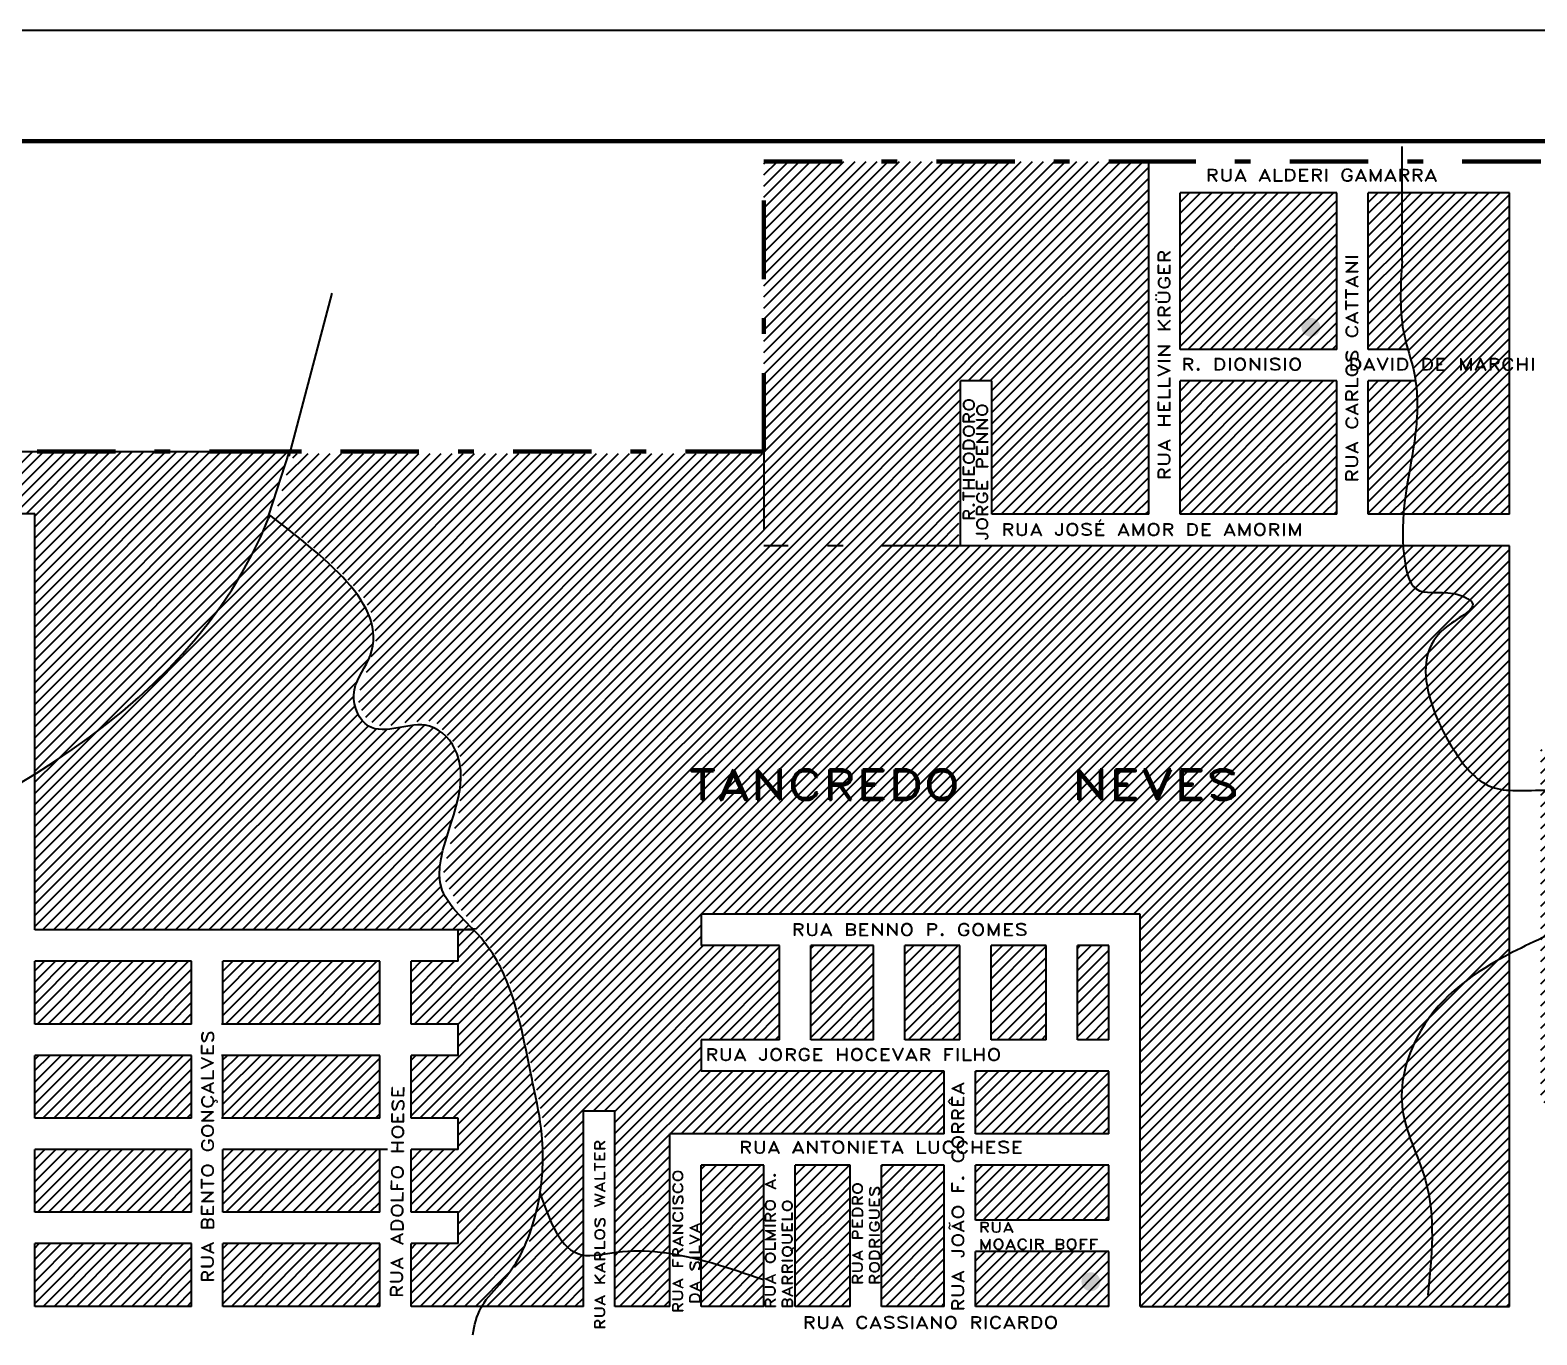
# Model space of a CAD drawing. Extents: x 15348.6 to 15438.1, y 2292.7 to 2368.6.
# Drawn here: x 15385.72 to 15395.33, y 2360.29 to 2368.6 of the extents above; entities that cross this region are included whole.
import ezdxf

# ---------------------------------------------------------------- set-up
doc = ezdxf.new("R2010")
doc.units = 0
doc.header["$LTSCALE"] = 2
doc.header["$MEASUREMENT"] = 0
doc.linetypes.add('DASHDOT2', pattern=[0.5, 0.25, -0.125, 0, -0.125])
doc.layers.get('0').update_dxf_attribs({"linetype": 'CONTINUOUS', "lineweight": 30})
for name, color, linetype, lineweight in [('02', 1, 'CONTINUOUS', 30), ('06', 7, 'CONTINUOUS', 30), ('12', 35, 'CONTINUOUS', 140), ('15NOVEMBRO', 2, 'CONTINUOUS', 30), ('BOAVISTA', 140, 'CONTINUOUS', 30), ('COLONIAL', 10, 'CONTINUOUS', 30), ('Hidro', 5, 'CONTINUOUS', 30), ('IMÓVEIS', 7, 'CONTINUOUS', 30), ('INDEPENDENCIA', 77, 'CONTINUOUS', 30), ('MUNDSTOCK', 3, 'CONTINUOUS', 30), ('NOVOLESTE', 100, 'CONTINUOUS', 30), ('SAOGERALDO', 1, 'CONTINUOUS', 30), ('TANCREDONEVES', 254, 'CONTINUOUS', 30)]:
    doc.layers.add(name, color=color, linetype=linetype, lineweight=lineweight)
doc.styles.get("Standard").update_dxf_attribs({"font": 'romand.shx'})

msp = doc.modelspace()

# ---------------------------------------------------------------- hatches: boundary and pattern name
at = {"layer": '15NOVEMBRO'}
h = msp.add_hatch(dxfattribs=at)
h.set_pattern_fill('ANSI31', color=256, scale=0.4, style=0)
h.paths.add_polyline_path([(15399.3653, 2363.4169), (15398.9453, 2363.4169), (15398.9453, 2361.7669), (15399.3653, 2361.7669)])
h.paths.add_polyline_path([(15399.5153, 2363.4169), (15399.5153, 2361.7669), (15403.8673, 2361.7669), (15403.8673, 2362.8669), (15404.7453, 2362.8669), (15404.7453, 2364.0169), (15402.5453, 2364.0169), (15402.5453, 2363.4169)])
h.paths.add_polyline_path([(15404.7453, 2362.6669), (15404.0673, 2362.6669), (15404.0673, 2361.7669), (15404.7453, 2361.7669)])
h.paths.add_polyline_path([(15404.7453, 2361.1169), (15404.7453, 2361.5669), (15404.0453, 2361.5669), (15404.0453, 2361.1169)])
h.paths.add_polyline_path([(15396.978, 2363.0051), (15394.8328, 2363.0051), (15394.8328, 2363.1551), (15396.978, 2363.1551)], flags=9)
h.paths.add_polyline_path([(15398.8805, 2362.4571), (15395.3983, 2362.4571), (15395.3983, 2362.8321), (15398.8805, 2362.8321)], flags=9)
h.paths.add_polyline_path([(15403.4424, 2362.8219), (15404.94, 2362.8219), (15404.94, 2362.707), (15403.4424, 2362.707)], flags=9)
at = {"layer": 'BOAVISTA'}
h = msp.add_hatch(dxfattribs=at)
h.set_pattern_fill('ANSI31', color=256, scale=0.4, style=0)
edge = h.paths.add_edge_path()
edge.add_spline(control_points=[(15384.2799, 2363.1578), (15383.9973, 2363.2032), (15383.7148, 2363.2487), (15383.4402, 2363.2251)], knot_values=[0, 0, 0, 0, 0.826603, 0.826603, 0.826603, 0.826603], degree=3, periodic=0)
edge.add_line((15383.4402, 2363.2251), (15383.4402, 2363.0169))
edge.add_line((15383.4402, 2363.0169), (15383.8782, 2363.0169))
edge.add_spline(control_points=[(15383.8782, 2363.0169), (15384.011, 2363.0609), (15384.1453, 2363.1078), (15384.2799, 2363.1578)], knot_values=[465.715362, 465.715362, 465.715362, 465.715362, 506.444212, 506.444212, 506.444212, 506.444212], degree=3, periodic=0)
edge = h.paths.add_edge_path()
edge.add_line((15385.5453, 2365.5223), (15385.7453, 2365.5223))
edge.add_line((15385.7453, 2365.5223), (15385.7453, 2363.8593))
edge.add_spline(control_points=[(15385.7453, 2363.8593), (15386.4111, 2364.2754), (15386.9666, 2364.8079), (15387.2361, 2365.4914)], knot_values=[658.548661, 658.548661, 658.548661, 658.548661, 880.845626, 880.845626, 880.845626, 880.845626], degree=3, periodic=0)
edge.add_line((15387.2361, 2365.4914), (15387.2443, 2365.5123))
edge.add_line((15387.2443, 2365.5123), (15387.2352, 2365.5121))
edge.add_line((15387.2352, 2365.5121), (15387.3668, 2365.9169))
edge.add_line((15387.3668, 2365.9169), (15383.4841, 2365.9169))
edge.add_line((15383.4841, 2365.9169), (15383.4402, 2365.9169))
edge.add_line((15383.4402, 2365.9169), (15383.4402, 2364.5784))
edge.add_line((15383.4402, 2364.5784), (15383.7105, 2364.4223))
edge.add_line((15383.7105, 2364.4223), (15383.4402, 2363.954))
edge.add_line((15383.4402, 2363.954), (15383.4402, 2363.8757))
edge.add_line((15383.4402, 2363.8757), (15383.7456, 2364.4047))
edge.add_line((15383.7456, 2364.4047), (15384.092, 2364.2047))
edge.add_line((15384.092, 2364.2047), (15383.592, 2363.3387))
edge.add_line((15383.592, 2363.3387), (15383.4402, 2363.4264))
edge.add_line((15383.4402, 2363.4264), (15383.4402, 2363.2251))
edge.add_spline(control_points=[(15383.4402, 2363.2251), (15383.7148, 2363.2487), (15383.9973, 2363.2032), (15384.2799, 2363.1578)], knot_values=[0, 0, 0, 0, 0.826603, 0.826603, 0.826603, 0.826603], degree=3, periodic=0)
edge.add_spline(control_points=[(15384.2799, 2363.1578), (15384.7101, 2363.3176), (15385.1436, 2363.5092), (15385.5453, 2363.7396)], knot_values=[506.444212, 506.444212, 506.444212, 506.444212, 636.629914, 636.629914, 636.629914, 636.629914], degree=3, periodic=0)
edge.add_line((15385.5453, 2363.7396), (15385.5453, 2365.5223))
h.paths.add_polyline_path([(15384.9053, 2363.9268), (15384.5589, 2364.1268), (15385.0589, 2364.9928), (15385.4053, 2364.7928)], flags=16)
h.paths.add_polyline_path([(15384.5243, 2364.1465), (15384.1818, 2364.3443), (15384.6818, 2365.2103), (15385.0243, 2365.0126)], flags=16)
h.paths.add_polyline_path([(15384.4266, 2363.9931), (15384.3499, 2363.8603), (15384.2769, 2363.9025), (15384.2277, 2363.8172), (15384.3007, 2363.7751), (15384.224, 2363.6423), (15383.9784, 2363.7841), (15384.0551, 2363.9169), (15384.1252, 2363.8764), (15384.1744, 2363.9616), (15384.1043, 2364.0021), (15384.1809, 2364.1349)], flags=16)
h = msp.add_hatch(dxfattribs=at)
h.set_pattern_fill('ANSI31', color=256, scale=0.4, style=0)
edge = h.paths.add_edge_path()
edge.add_spline(control_points=[(15388.5374, 2362.8746), (15388.4599, 2362.9555), (15388.1471, 2363.2427), (15388.6336, 2363.808), (15388.2407, 2364.2621), (15387.8849, 2364.0489), (15387.7317, 2364.3864), (15388.106, 2364.8441), (15387.6329, 2365.2109), (15387.2443, 2365.5123)], knot_values=[1785.934528, 1785.934528, 1785.934528, 1785.934528, 1817.657023, 1905.11337, 1930.05168, 1968.867478, 1990.947706, 2015.17445, 2126.832304, 2126.832304, 2126.832304, 2126.832304], degree=3, periodic=0)
edge.add_line((15387.2443, 2365.5123), (15387.2361, 2365.4914))
edge.add_spline(control_points=[(15387.2361, 2365.4914), (15386.9666, 2364.8079), (15386.4111, 2364.2754), (15385.7453, 2363.8593)], knot_values=[658.548661, 658.548661, 658.548661, 658.548661, 880.845626, 880.845626, 880.845626, 880.845626], degree=3, periodic=0)
edge.add_line((15385.7453, 2363.8593), (15385.7453, 2362.8669))
edge.add_line((15385.7453, 2362.8669), (15388.4453, 2362.8669))
edge.add_line((15388.4453, 2362.8669), (15388.5374, 2362.8746))
h = msp.add_hatch(dxfattribs=at)
h.set_pattern_fill('ANSI31', color=256, scale=0.4, style=0)
edge = h.paths.add_edge_path()
edge.add_line((15385.5453, 2363.0169), (15385.5453, 2363.7396))
edge.add_spline(control_points=[(15385.5453, 2363.7396), (15385.018, 2363.4371), (15384.4356, 2363.2015), (15383.8782, 2363.0169)], knot_values=[465.715362, 465.715362, 465.715362, 465.715362, 636.629914, 636.629914, 636.629914, 636.629914], degree=3, periodic=0)
edge.add_line((15383.8782, 2363.0169), (15385.5453, 2363.0169))
h.paths.add_polyline_path([(15386.7453, 2362.2669), (15386.7453, 2362.6669), (15385.7453, 2362.6669), (15385.7453, 2362.2669)])
h.paths.add_polyline_path([(15387.9453, 2362.2669), (15387.9453, 2362.6669), (15386.9453, 2362.6669), (15386.9453, 2362.2669)])
h.paths.add_polyline_path([(15387.9453, 2361.6669), (15387.9453, 2362.0669), (15386.9453, 2362.0669), (15386.9453, 2361.6669)])
h.paths.add_polyline_path([(15385.7453, 2362.0669), (15385.7453, 2361.6669), (15386.7453, 2361.6669), (15386.7453, 2362.0669)])
h.paths.add_polyline_path([(15385.7453, 2361.4669), (15385.7453, 2361.0669), (15386.7453, 2361.0669), (15386.7453, 2361.4669)])
h.paths.add_polyline_path([(15385.7453, 2360.8669), (15385.7453, 2360.4669), (15386.7453, 2360.4669), (15386.7453, 2360.8669)])
h.paths.add_polyline_path([(15387.9453, 2361.0669), (15387.9453, 2361.4669), (15386.9453, 2361.4669), (15386.9453, 2361.0669)])
h.paths.add_polyline_path([(15387.9453, 2360.4669), (15387.9453, 2360.8669), (15386.9453, 2360.8669), (15386.9453, 2360.4669)])
h.paths.add_polyline_path([(15383.4328, 2362.3498), (15381.1174, 2362.3498), (15381.1174, 2362.7248), (15383.4328, 2362.7248)], flags=9)
h = msp.add_hatch(dxfattribs=at)
h.set_pattern_fill('ANSI31', color=256, scale=0.4, style=0)
edge = h.paths.add_edge_path()
edge.add_spline(control_points=[(15388.9676, 2361.1877), (15388.9874, 2361.3123), (15388.9948, 2361.547), (15388.9468, 2361.7728), (15388.9243, 2361.8776)], knot_values=[1609.292434, 1609.292434, 1609.292434, 1609.292434, 1646.842102, 1678.808289, 1678.808289, 1678.808289, 1678.808289], degree=3, periodic=0)
edge.add_spline(control_points=[(15388.9243, 2361.8776), (15388.9191, 2361.902), (15388.8774, 2362.0951), (15388.8431, 2362.2936), (15388.7874, 2362.4562)], knot_values=[1678.808289, 1678.808289, 1678.808289, 1678.808289, 1686.253454, 1737.598332, 1737.598332, 1737.598332, 1737.598332], degree=3, periodic=0)
edge.add_spline(control_points=[(15388.7874, 2362.4562), (15388.7857, 2362.4614), (15388.7839, 2362.4666), (15388.782, 2362.4717)], knot_values=[1737.598332, 1737.598332, 1737.598332, 1737.598332, 1739.24003, 1739.24003, 1739.24003, 1739.24003], degree=3, periodic=0)
edge.add_spline(control_points=[(15388.782, 2362.4717), (15388.7384, 2362.5951), (15388.6679, 2362.7345), (15388.5558, 2362.8553), (15388.5374, 2362.8746)], knot_values=[1739.24003, 1739.24003, 1739.24003, 1739.24003, 1778.370804, 1785.934528, 1785.934528, 1785.934528, 1785.934528], degree=3, periodic=0)
edge.add_line((15388.5374, 2362.8746), (15388.4453, 2362.8669))
edge.add_line((15388.4453, 2362.8669), (15388.4453, 2362.6669))
edge.add_line((15388.4453, 2362.6669), (15388.1453, 2362.6669))
edge.add_line((15388.1453, 2362.6669), (15388.1453, 2362.2669))
edge.add_line((15388.1453, 2362.2669), (15388.4453, 2362.2669))
edge.add_line((15388.4453, 2362.2669), (15388.4453, 2362.0669))
edge.add_line((15388.4453, 2362.0669), (15388.1453, 2362.0669))
edge.add_line((15388.1453, 2362.0669), (15388.1453, 2361.6669))
edge.add_line((15388.1453, 2361.6669), (15388.4453, 2361.6669))
edge.add_line((15388.4453, 2361.6669), (15388.4453, 2361.4669))
edge.add_line((15388.4453, 2361.4669), (15388.1453, 2361.4669))
edge.add_line((15388.1453, 2361.4669), (15388.1453, 2361.0669))
edge.add_line((15388.1453, 2361.0669), (15388.4453, 2361.0669))
edge.add_line((15388.4453, 2361.0669), (15388.4453, 2360.8669))
edge.add_line((15388.4453, 2360.8669), (15388.1453, 2360.8669))
edge.add_line((15388.1453, 2360.8669), (15388.1453, 2360.4669))
edge.add_line((15388.1453, 2360.4669), (15388.5957, 2360.4669))
edge.add_spline(control_points=[(15388.5957, 2360.4669), (15388.6003, 2360.4746), (15388.6051, 2360.4821), (15388.6103, 2360.4896)], knot_values=[1527.329513, 1527.329513, 1527.329513, 1527.329513, 1530.129308, 1530.129308, 1530.129308, 1530.129308], degree=3, periodic=0)
edge.add_spline(control_points=[(15388.6103, 2360.4896), (15388.6478, 2360.544), (15388.8184, 2360.7053), (15388.9225, 2360.9543), (15388.9613, 2361.1481), (15388.9676, 2361.1877)], knot_values=[1530.129308, 1530.129308, 1530.129308, 1530.129308, 1550.579398, 1597.366909, 1609.292434, 1609.292434, 1609.292434, 1609.292434], degree=3, periodic=0)
at = {"layer": 'COLONIAL', "linetype": 'Continuous'}
h = msp.add_hatch(dxfattribs=at)
h.set_pattern_fill('ANSI31', color=256, scale=0.4, style=0)
edge = h.paths.add_edge_path()
edge.add_line((15391.6501, 2365.3169), (15390.3953, 2365.3169))
edge.add_line((15390.3953, 2365.3169), (15390.3953, 2367.7667))
edge.add_line((15390.3953, 2367.7667), (15392.8501, 2367.7667))
edge.add_line((15392.8501, 2367.7667), (15392.8501, 2365.5169))
edge.add_line((15392.8501, 2365.5169), (15391.8501, 2365.5169))
edge.add_line((15391.8501, 2365.5169), (15391.8501, 2366.3669))
edge.add_line((15391.8501, 2366.3669), (15391.6501, 2366.3669))
edge.add_line((15391.6501, 2366.3669), (15391.638, 2365.3169))
at = {"layer": 'COLONIAL'}
h = msp.add_hatch(dxfattribs=at)
h.set_pattern_fill('ANSI31', color=256, scale=0.4, style=0)
edge = h.paths.add_edge_path()
edge.add_line((15395.1501, 2367.5669), (15394.4654, 2367.5669))
edge.add_line((15394.4654, 2367.5669), (15394.4654, 2367.1318))
edge.add_spline(control_points=[(15394.4654, 2367.1318), (15394.4559, 2366.9701), (15394.4445, 2366.7779), (15394.4948, 2366.5958), (15394.5032, 2366.5669)], knot_values=[0, 0, 0, 0, 47.809909, 56.836655, 56.836655, 56.836655, 56.836655], degree=3, periodic=0)
edge.add_spline(control_points=[(15394.5032, 2366.5669), (15394.5162, 2366.5215), (15394.5364, 2366.4558), (15394.5485, 2366.388), (15394.5515, 2366.3669)], knot_values=[56.836655, 56.836655, 56.836655, 56.836655, 70.994322, 77.367266, 77.367266, 77.367266, 77.367266], degree=3, periodic=0)
edge.add_spline(control_points=[(15394.5515, 2366.3669), (15394.5655, 2366.269), (15394.562, 2365.9726), (15394.4894, 2365.709), (15394.4742, 2365.5169)], knot_values=[77.367266, 77.367266, 77.367266, 77.367266, 106.865435, 164.250269, 164.250269, 164.250269, 164.250269], degree=3, periodic=0)
edge.add_line((15394.4742, 2365.5169), (15395.1501, 2365.5169))
edge.add_line((15395.1501, 2365.5169), (15395.1501, 2367.5669))
h.paths.add_polyline_path([(15393.0617, 2366.41), (15390.4879, 2366.41), (15390.4879, 2366.56), (15393.0617, 2366.56)], flags=9)
at = {"layer": 'COLONIAL', "linetype": 'Continuous'}
h = msp.add_hatch(dxfattribs=at)
h.set_pattern_fill('ANSI31', color=256, scale=0.4, style=0)
h.paths.add_polyline_path([(15393.0501, 2366.5669), (15393.0501, 2367.5669), (15394.0501, 2367.5669), (15394.0501, 2366.5669)])
h.paths.add_polyline_path([(15393.0501, 2365.5169), (15393.0501, 2366.3669), (15394.0501, 2366.3669), (15394.0501, 2365.5169)])
at = {"layer": 'COLONIAL'}
h = msp.add_hatch(dxfattribs=at)
h.set_pattern_fill('ANSI31', color=256, scale=0.4, style=0)
edge = h.paths.add_edge_path()
edge.add_line((15394.4654, 2367.5669), (15394.2501, 2367.5669))
edge.add_line((15394.2501, 2367.5669), (15394.2501, 2366.5669))
edge.add_line((15394.2501, 2366.5669), (15394.5032, 2366.5669))
edge.add_spline(control_points=[(15394.5032, 2366.5669), (15394.4948, 2366.5958), (15394.4445, 2366.7779), (15394.4559, 2366.9701), (15394.4654, 2367.1318)], knot_values=[0, 0, 0, 0, 9.026746, 56.836655, 56.836655, 56.836655, 56.836655], degree=3, periodic=0)
edge.add_line((15394.4654, 2367.1318), (15394.4654, 2367.5669))
edge = h.paths.add_edge_path()
edge.add_spline(control_points=[(15394.4742, 2365.5169), (15394.4894, 2365.709), (15394.562, 2365.9726), (15394.5655, 2366.269), (15394.5515, 2366.3669)], knot_values=[77.367266, 77.367266, 77.367266, 77.367266, 134.7521, 164.250269, 164.250269, 164.250269, 164.250269], degree=3, periodic=0)
edge.add_line((15394.5515, 2366.3669), (15394.2501, 2366.3669))
edge.add_line((15394.2501, 2366.3669), (15394.2501, 2365.5169))
edge.add_line((15394.2501, 2365.5169), (15394.4742, 2365.5169))
h = msp.add_hatch(dxfattribs=at)
h.set_pattern_fill('ANSI31', color=256, scale=0.4, style=0)
h.paths.add_polyline_path([(15397.9453, 2363.6169), (15398.7453, 2363.6169), (15398.7453, 2364.0169), (15397.9453, 2364.0169)])
h.paths.add_polyline_path([(15397.7453, 2364.0169), (15396.6453, 2364.0169), (15396.6453, 2363.6169), (15397.7453, 2363.6169)], flags=17)
h.paths.add_polyline_path([(15397.7453, 2363.1669), (15397.7453, 2363.4169), (15396.6453, 2363.4169), (15396.8953, 2363.1669)], flags=17)
h.paths.add_polyline_path([(15397.9453, 2363.4169), (15397.9453, 2363.1669), (15398.7453, 2363.1669), (15398.7453, 2363.4169)])
edge = h.paths.add_edge_path()
edge.add_spline(control_points=[(15395.8745, 2363.3004), (15395.9316, 2363.2283), (15396.0407, 2363.0906), (15395.9234, 2362.7446), (15396.2081, 2362.8357), (15396.2813, 2362.5543), (15396.2302, 2362.1943), (15396.6761, 2362.2162), (15397.0137, 2362.1544), (15397.0367, 2361.873), (15397.135, 2361.7951), (15397.2335, 2361.7669)], knot_values=[0, 0, 0, 0, 0.279382, 0.533689, 0.668232, 0.922159, 1.192616, 1.638569, 1.946707, 2.069857, 2.399519, 2.399519, 2.399519, 2.399519], degree=3, periodic=0)
edge.add_line((15397.2335, 2361.7669), (15397.7453, 2361.7669))
edge.add_line((15397.7453, 2361.7669), (15397.7453, 2362.3669))
edge.add_line((15397.7453, 2362.3669), (15397.4124, 2362.3669))
edge.add_line((15397.4124, 2362.3669), (15396.4453, 2363.3341))
edge.add_line((15396.4453, 2363.3341), (15396.4453, 2364.0169))
edge.add_line((15396.4453, 2364.0169), (15395.3501, 2364.0169))
edge.add_line((15395.3501, 2364.0169), (15395.3501, 2363.7579))
edge.add_spline(control_points=[(15395.3501, 2363.7579), (15395.4206, 2363.7579), (15395.6671, 2363.7401), (15395.8564, 2363.4681), (15395.8745, 2363.3004)], knot_values=[420.577747, 420.577747, 420.577747, 420.577747, 440.898299, 491.709006, 491.709006, 491.709006, 491.709006], degree=3, periodic=0)
edge = h.paths.add_edge_path()
edge.add_spline(control_points=[(15397.2335, 2361.7669), (15397.135, 2361.7951), (15397.0367, 2361.873), (15397.0137, 2362.1544), (15396.6761, 2362.2162), (15396.2302, 2362.1943), (15396.2813, 2362.5543), (15396.2081, 2362.8357), (15395.9234, 2362.7446), (15396.0407, 2363.0906), (15395.9316, 2363.2283), (15395.8745, 2363.3004)], knot_values=[0, 0, 0, 0, 0.329662, 0.452813, 0.760951, 1.206903, 1.477361, 1.731287, 1.86583, 2.120137, 2.399519, 2.399519, 2.399519, 2.399519], degree=3, periodic=0)
edge.add_spline(control_points=[(15395.8745, 2363.3004), (15395.8782, 2363.2669), (15395.8708, 2363.0406), (15395.5861, 2362.9204), (15395.364, 2362.818), (15395.3501, 2362.8115)], knot_values=[491.709006, 491.709006, 491.709006, 491.709006, 501.868334, 562.549585, 566.657412, 566.657412, 566.657412, 566.657412], degree=3, periodic=0)
edge.add_line((15395.3501, 2362.8115), (15395.3501, 2361.7669))
edge.add_line((15395.3501, 2361.7669), (15397.2335, 2361.7669))
edge = h.paths.add_edge_path()
edge.add_spline(control_points=[(15395.3501, 2362.8115), (15395.364, 2362.818), (15395.5861, 2362.9204), (15396.0638, 2363.1221), (15395.7023, 2363.7375), (15395.4206, 2363.7579), (15395.3501, 2363.7579)], knot_values=[420.577747, 420.577747, 420.577747, 420.577747, 424.685573, 485.366825, 546.33686, 566.657412, 566.657412, 566.657412, 566.657412], degree=3, periodic=0)
edge.add_line((15395.3501, 2363.7579), (15395.3501, 2363.6169))
edge.add_line((15395.3501, 2363.6169), (15395.3501, 2362.8115))
h.paths.add_polyline_path([(15395.3667, 2362.0128), (15393.5036, 2362.0128), (15393.5036, 2362.3878), (15395.3667, 2362.3878)], flags=9)
h = msp.add_hatch(dxfattribs=at)
h.set_pattern_fill('ANSI31', color=256, scale=0.4, style=0)
h.paths.add_polyline_path([(15397.0626, 2360.4669), (15397.0626, 2360.7894), (15397.2626, 2360.7894), (15397.2626, 2360.4669), (15397.5453, 2360.4669), (15397.5453, 2361.5669), (15396.5453, 2361.5669), (15396.5453, 2361.1127), (15396.9031, 2361.1127), (15396.9031, 2360.9127), (15396.5453, 2360.9127), (15396.5453, 2360.4669)])
h.paths.add_polyline_path([(15395.9295, 2360.9003), (15394.6367, 2360.9003), (15394.6367, 2361.0503), (15395.9295, 2361.0503)], flags=9)
at = {"layer": 'IMÓVEIS', "linetype": 'Continuous'}
for points in [[(15393.8237, 2366.709, 1), (15393.9437, 2366.709, 1)], [(15392.4207, 2360.6241, 1), (15392.5408, 2360.6241, 1)]]:
    msp.add_hatch(color=256, dxfattribs=at).paths.add_polyline_path(points)
at = {"layer": 'TANCREDONEVES', "linetype": 'Continuous'}
h = msp.add_hatch(dxfattribs=at)
h.set_pattern_fill('ANSI31', color=256, scale=0.4, style=0)
h.paths.add_polyline_path([(15395.1501, 2360.4669), (15392.7953, 2360.4669), (15392.7953, 2362.9669), (15389.9953, 2362.9669), (15389.9953, 2362.7669), (15390.4953, 2362.7669), (15390.4953, 2362.1669), (15389.9953, 2362.1669), (15389.9953, 2361.9669), (15391.5453, 2361.9669), (15391.5453, 2361.5669), (15389.7953, 2361.5669), (15389.7953, 2360.4669), (15389.4453, 2360.4669), (15389.4453, 2361.7121), (15389.2453, 2361.7121), (15389.2453, 2360.4669), (15388.5994, 2360.4729), (15388.7882, 2360.6921), (15388.8873, 2360.8335), (15388.9439, 2361.0456), (15388.9864, 2361.3284), (15389.0006, 2361.583), (15388.9439, 2361.8658), (15388.8448, 2362.3042), (15388.7882, 2362.5022), (15388.7032, 2362.6861), (15388.5899, 2362.8416), (15388.4625, 2362.9972), (15388.3917, 2363.1245), (15388.3492, 2363.2093), (15388.3775, 2363.3507), (15388.4483, 2363.6053), (15388.4766, 2363.8599), (15388.4483, 2364.0296), (15388.2926, 2364.2035), (15388.0943, 2364.1893), (15387.9669, 2364.161), (15387.8677, 2364.2035), (15387.8111, 2364.3025), (15387.8111, 2364.3732), (15387.8677, 2364.5287), (15387.9244, 2364.7267), (15387.8961, 2364.8823), (15387.8394, 2364.9954), (15387.6978, 2365.151), (15387.4571, 2365.3631), (15387.273, 2365.4904), (15387.358, 2365.7916), (15387.4004, 2365.9047), (15390.4025, 2365.9047), (15390.3953, 2365.3169), (15395.1501, 2365.3169)])
h = msp.add_hatch(dxfattribs=at)
h.set_pattern_fill('ANSI31', color=256, scale=0.4, style=0)
h.paths.add_polyline_path([(15392.5953, 2362.7669), (15392.3953, 2362.7669), (15392.3953, 2362.1669), (15392.5953, 2362.1669)])
h.paths.add_polyline_path([(15392.1953, 2362.7669), (15391.8453, 2362.7669), (15391.8453, 2362.1669), (15392.1953, 2362.1669)])
h.paths.add_polyline_path([(15391.6453, 2362.7669), (15391.2953, 2362.7669), (15391.2953, 2362.1669), (15391.6453, 2362.1669)])
h.paths.add_polyline_path([(15391.0953, 2362.7669), (15390.6953, 2362.7669), (15390.6953, 2362.1669), (15391.0953, 2362.1669)])
h = msp.add_hatch(dxfattribs=at)
h.set_pattern_fill('ANSI31', color=256, scale=0.4, style=0)
h.paths.add_polyline_path([(15391.7453, 2361.5669), (15391.7453, 2361.9669), (15392.5953, 2361.9669), (15392.5953, 2361.5669)])
edge = h.paths.add_edge_path(flags=16)
edge.add_line((15392.5953, 2361.9669), (15391.7453, 2361.9669))
h = msp.add_hatch(dxfattribs=at)
h.set_pattern_fill('ANSI31', color=256, scale=0.4, style=0)
h.paths.add_polyline_path([(15389.9953, 2360.4669), (15389.9953, 2361.3669), (15390.3953, 2361.3669), (15390.3953, 2360.4669)])
h = msp.add_hatch(dxfattribs=at)
h.set_pattern_fill('ANSI31', color=256, scale=0.4, style=0)
h.paths.add_polyline_path([(15390.9453, 2361.3669), (15390.5953, 2361.3669), (15390.5953, 2360.4669), (15390.9453, 2360.4669)])
h = msp.add_hatch(dxfattribs=at)
h.set_pattern_fill('ANSI31', color=256, scale=0.4, style=0)
h.paths.add_polyline_path([(15391.5453, 2361.3669), (15391.1453, 2361.3669), (15391.1453, 2360.4669), (15391.5453, 2360.4669)])
h = msp.add_hatch(dxfattribs=at)
h.set_pattern_fill('ANSI31', color=256, scale=0.4, style=0)
h.paths.add_polyline_path([(15392.5953, 2361.0169), (15391.7453, 2361.0169), (15391.7453, 2361.3669), (15392.5953, 2361.3669)])
h = msp.add_hatch(dxfattribs=at)
h.set_pattern_fill('ANSI31', color=256, scale=0.4, style=0)
h.paths.add_polyline_path([(15392.5953, 2360.4669), (15392.5953, 2360.8169), (15391.7453, 2360.8169), (15391.7453, 2360.4669)])

# ---------------------------------------------------------------- linework, layer by layer
at = {"color": 7, "linetype": 'Continuous'}
for p, q in [((15392.8501, 2365.5169), (15392.8501, 2367.7669)), ((15394.0501, 2367.5669), (15393.0501, 2367.5669)), ((15393.0501, 2366.5669), (15393.0501, 2367.5669)), ((15394.0501, 2366.5669), (15394.0501, 2367.5669)), ((15395.1501, 2367.5669), (15394.2501, 2367.5669)), ((15394.2501, 2366.5669), (15394.2501, 2367.5669)), ((15395.1501, 2365.5169), (15395.1501, 2367.5669)), ((15394.0501, 2366.5669), (15393.0501, 2366.5669)), ((15394.5032, 2366.5669), (15394.2501, 2366.5669)), ((15391.8501, 2366.3669), (15391.6501, 2366.3669)), ((15391.6501, 2365.3169), (15391.6501, 2366.3669)), ((15391.8501, 2365.5169), (15391.8501, 2366.3669)), ((15392.8501, 2365.5169), (15392.8501, 2366.3669)), ((15394.0501, 2366.3669), (15393.0501, 2366.3669)), ((15393.0501, 2365.5169), (15393.0501, 2366.3669)), ((15394.0501, 2365.5169), (15394.0501, 2366.3669)), ((15394.2501, 2365.5169), (15394.2501, 2366.3669)), ((15394.5515, 2366.3669), (15394.2501, 2366.3669)), ((15385.5453, 2365.5223), (15385.7453, 2365.5223)), ((15385.7453, 2362.8669), (15385.7453, 2365.5223)), ((15392.8501, 2365.5169), (15391.8501, 2365.5169)), ((15394.0501, 2365.5169), (15393.0501, 2365.5169)), ((15395.1501, 2365.5169), (15394.2501, 2365.5169)), ((15394.4981, 2365.3169), (15391.6501, 2365.3169)), ((15395.1501, 2365.3169), (15394.4981, 2365.3169)), ((15395.1501, 2360.4669), (15395.1501, 2365.3169)), ((15392.7953, 2362.9669), (15389.9953, 2362.9669)), ((15389.9953, 2362.9669), (15389.9953, 2362.7669)), ((15392.7953, 2362.9669), (15391.7453, 2362.9669)), ((15392.7953, 2360.4669), (15392.7953, 2362.9669)), ((15388.5447, 2362.8669), (15385.7453, 2362.8669)), ((15390.4953, 2362.7669), (15389.9953, 2362.7669)), ((15390.4953, 2362.1669), (15390.4953, 2362.7669)), ((15390.6953, 2362.1669), (15390.6953, 2362.7669)), ((15391.0953, 2362.7669), (15390.6953, 2362.7669)), ((15391.0953, 2362.1669), (15391.0953, 2362.7669)), ((15391.2953, 2362.1669), (15391.2953, 2362.7669)), ((15391.6453, 2362.7669), (15391.2953, 2362.7669)), ((15391.6453, 2362.1669), (15391.6453, 2362.7669)), ((15391.8453, 2362.1669), (15391.8453, 2362.7669)), ((15392.1953, 2362.7669), (15391.8453, 2362.7669)), ((15392.1953, 2362.1669), (15392.1953, 2362.7669)), ((15392.3953, 2362.1669), (15392.3953, 2362.7669)), ((15392.5953, 2362.7669), (15392.3953, 2362.7669)), ((15392.5953, 2362.1669), (15392.5953, 2362.7669)), ((15386.7453, 2362.6669), (15385.7453, 2362.6669)), ((15385.7453, 2362.2669), (15385.7453, 2362.6669)), ((15387.9453, 2362.6669), (15386.9453, 2362.6669)), ((15388.4453, 2362.6669), (15388.1453, 2362.6669)), ((15386.7453, 2362.2669), (15385.7453, 2362.2669)), ((15387.9453, 2362.2669), (15386.9363, 2362.2669)), ((15388.4453, 2362.2669), (15388.1453, 2362.2669)), ((15390.4953, 2362.1669), (15389.9953, 2362.1669)), ((15389.9953, 2362.1669), (15389.9953, 2361.9669)), ((15391.0953, 2362.1669), (15390.6953, 2362.1669)), ((15391.6453, 2362.1669), (15391.2953, 2362.1669)), ((15392.1953, 2362.1669), (15391.8453, 2362.1669)), ((15392.5953, 2362.1669), (15392.3953, 2362.1669)), ((15385.7453, 2361.6669), (15385.7453, 2362.0669)), ((15386.7453, 2362.0669), (15385.7453, 2362.0669)), ((15387.9453, 2362.0669), (15386.9363, 2362.0669)), ((15388.4453, 2362.0669), (15388.1453, 2362.0669)), ((15391.5453, 2361.9669), (15389.9953, 2361.9669)), ((15391.5453, 2361.5669), (15391.5453, 2361.9669)), ((15392.5953, 2361.9669), (15391.7453, 2361.9669)), ((15392.5953, 2361.9669), (15391.7453, 2361.9669)), ((15391.7453, 2361.5669), (15391.7453, 2361.9669)), ((15392.5953, 2361.5669), (15392.5953, 2361.9669)), ((15386.7453, 2361.6669), (15385.7453, 2361.6669)), ((15387.9453, 2361.6669), (15386.9363, 2361.6669)), ((15388.4453, 2361.6669), (15388.1453, 2361.6669)), ((15389.2453, 2360.4669), (15389.2453, 2361.7121)), ((15389.4453, 2361.7121), (15389.2453, 2361.7121)), ((15389.4453, 2360.4669), (15389.4453, 2361.7121)), ((15389.7953, 2360.4669), (15389.7953, 2361.5669)), ((15391.5453, 2361.5669), (15389.7953, 2361.5669)), ((15392.5953, 2361.5669), (15391.7453, 2361.5669)), ((15392.5953, 2361.5669), (15391.7453, 2361.5669)), ((15385.7453, 2361.0669), (15385.7453, 2361.4669)), ((15386.7453, 2361.4669), (15385.7453, 2361.4669)), ((15387.9951, 2361.4669), (15386.9453, 2361.4669)), ((15388.4453, 2361.4669), (15388.1453, 2361.4669)), ((15389.9953, 2360.4669), (15389.9953, 2361.3669)), ((15390.3953, 2361.3669), (15389.9953, 2361.3669)), ((15390.3953, 2360.4669), (15390.3953, 2361.3669)), ((15390.5953, 2360.4669), (15390.5953, 2361.3669)), ((15390.9453, 2361.3669), (15390.5953, 2361.3669)), ((15390.9453, 2360.4669), (15390.9453, 2361.3669)), ((15391.1453, 2360.4669), (15391.1453, 2361.3669)), ((15391.5453, 2361.3669), (15391.1453, 2361.3669)), ((15391.5453, 2360.4669), (15391.5453, 2361.3669)), ((15391.7453, 2361.0169), (15391.7453, 2361.3669)), ((15391.7453, 2361.0169), (15391.7453, 2361.3669)), ((15392.5953, 2361.3669), (15391.7453, 2361.3669)), ((15392.5953, 2361.3669), (15391.7453, 2361.3669)), ((15392.5953, 2361.0169), (15392.5953, 2361.3669)), ((15386.7453, 2361.0669), (15385.7453, 2361.0669)), ((15387.9453, 2361.0669), (15386.9453, 2361.0669)), ((15388.4453, 2361.0669), (15388.1453, 2361.0669)), ((15392.5953, 2361.0169), (15391.7453, 2361.0169)), ((15385.7453, 2360.4669), (15385.7453, 2360.8669)), ((15386.7453, 2360.8669), (15385.7453, 2360.8669)), ((15387.9453, 2360.8669), (15386.9453, 2360.8669)), ((15388.4453, 2360.8669), (15388.1453, 2360.8669)), ((15391.7453, 2360.4669), (15391.7453, 2360.8169)), ((15392.5953, 2360.8169), (15391.7453, 2360.8169)), ((15392.5953, 2360.4669), (15392.5953, 2360.8169)), ((15386.7453, 2360.4669), (15385.7453, 2360.4669)), ((15387.9453, 2360.4669), (15386.9453, 2360.4669)), ((15388.5957, 2360.4669), (15388.1453, 2360.4669)), ((15389.2453, 2360.4669), (15388.5951, 2360.4669)), ((15389.7953, 2360.4669), (15389.4453, 2360.4669)), ((15390.3953, 2360.4669), (15389.9953, 2360.4669)), ((15390.9453, 2360.4669), (15390.5953, 2360.4669)), ((15391.5453, 2360.4669), (15391.1453, 2360.4669)), ((15392.5953, 2360.4669), (15391.7453, 2360.4669)), ((15392.7953, 2360.4669), (15395.1501, 2360.4669))]:
    msp.add_line(p, q, dxfattribs=at)
at = {"color": 7, "linetype": 'DASHDOT2'}
for p in [(15390.3953, 2365.9169), (15391.6501, 2365.3169)]:
    msp.add_line(p, (15390.3953, 2365.3169), dxfattribs=at)
for p, q in [((15388.4453, 2362.6669), (15388.4453, 2362.8669)), ((15386.7453, 2362.2669), (15386.7453, 2362.6669)), ((15386.9453, 2362.2669), (15386.9453, 2362.6669)), ((15387.9453, 2362.2669), (15387.9453, 2362.6669)), ((15388.1453, 2362.2669), (15388.1453, 2362.6669)), ((15388.4453, 2362.0669), (15388.4453, 2362.2669)), ((15386.7453, 2361.6669), (15386.7453, 2362.0669)), ((15386.9453, 2361.6669), (15386.9453, 2362.0669)), ((15387.9453, 2361.6669), (15387.9453, 2362.0669)), ((15388.1453, 2361.6669), (15388.1453, 2362.0669)), ((15388.4453, 2361.4669), (15388.4453, 2361.6669)), ((15386.7453, 2361.0669), (15386.7453, 2361.4669)), ((15386.9453, 2361.0669), (15386.9453, 2361.4669)), ((15387.9453, 2361.0669), (15387.9453, 2361.4669)), ((15388.1453, 2361.0669), (15388.1453, 2361.4669)), ((15388.4453, 2360.8669), (15388.4453, 2361.0669)), ((15386.7453, 2360.4669), (15386.7453, 2360.8669)), ((15386.9453, 2360.4669), (15386.9453, 2360.8669)), ((15387.9453, 2360.4669), (15387.9453, 2360.8669)), ((15388.1453, 2360.4669), (15388.1453, 2360.8669))]:
    msp.add_line(p, q)
at = {"layer": '02'}
msp.add_line((15348.6159, 2368.6037), (15438.1374, 2368.6037), dxfattribs=at)
at = {"layer": '12', "color": 35}
msp.add_line((15350.7363, 2367.8969), (15437.4306, 2367.8969), dxfattribs=at)
at = {"layer": '12', "color": 6, "linetype": 'DASHDOT2'}
for p, q in [((15390.3953, 2365.9169), (15390.3953, 2367.7667)), ((15390.3953, 2367.7667), (15392.8566, 2367.7667)), ((15395.3501, 2367.7669), (15392.8501, 2367.7669)), ((15387.3591, 2365.9169), (15383.4841, 2365.9169)), ((15390.3953, 2365.9169), (15387.3591, 2365.9169))]:
    msp.add_line(p, q, dxfattribs=at)
at = {"layer": 'BOAVISTA'}
for p, q in [((15387.2443, 2365.5123), (15387.2352, 2365.5121)), ((15387.2443, 2365.5123), (15387.2361, 2365.4914)), ((15388.4453, 2362.8669), (15388.5613, 2362.8766))]:
    msp.add_line(p, q, dxfattribs=at)
at = {"layer": 'Hidro', "linetype": 'Continuous'}
for p, q in [((15394.4654, 2367.1318), (15394.4654, 2367.8621)), ((15387.3668, 2365.8881), (15387.6421, 2366.9274))]:
    msp.add_line(p, q, dxfattribs=at)
for points, knots in [([(15394.4654, 2367.1318), (15394.4559, 2366.9701), (15394.4416, 2366.73), (15394.5652, 2366.3924), (15394.5676, 2365.9309), (15394.4569, 2365.6026), (15394.4714, 2365.3325)], [0, 0, 0, 0, 47.809909, 70.994322, 106.865435, 182.007217, 182.007217, 182.007217, 182.007217]), ([(15388.782, 2362.4717), (15388.7384, 2362.5951), (15388.62, 2362.8293), (15388.1216, 2363.213), (15388.6336, 2363.808), (15388.2407, 2364.2621), (15387.8849, 2364.0489), (15387.7317, 2364.3864), (15388.106, 2364.8441), (15387.6329, 2365.2109), (15387.2443, 2365.5123)], [1739.24003, 1739.24003, 1739.24003, 1739.24003, 1778.370804, 1817.657023, 1905.11337, 1930.05168, 1968.867478, 1990.947706, 2015.17445, 2126.832304, 2126.832304, 2126.832304, 2126.832304]), ([(15394.4714, 2365.3325), (15394.4731, 2365.3007), (15394.4829, 2365.192), (15394.5306, 2364.979), (15394.7485, 2365.0445), (15395.0023, 2364.9334), (15394.5816, 2364.7561), (15394.612, 2364.3638), (15394.7692, 2364.0369), (15394.9553, 2363.7815), (15395.1172, 2363.7583), (15395.1715, 2363.7562)], [182.007217, 182.007217, 182.007217, 182.007217, 190.825392, 211.627978, 235.732534, 249.10066, 273.424463, 319.113474, 351.8707, 386.750349, 403.163496, 403.163496, 403.163496, 403.163496]), ([(15395.1715, 2363.7562), (15395.2964, 2363.7514), (15395.6579, 2363.813), (15396.0638, 2363.1221), (15395.5173, 2362.8913), (15395.2416, 2362.7608), (15395.1712, 2362.7245)], [403.163496, 403.163496, 403.163496, 403.163496, 440.898299, 501.868334, 562.549585, 584.791516, 584.791516, 584.791516, 584.791516]), ([(15395.1712, 2362.7245), (15394.9219, 2362.596), (15394.588, 2362.3608), (15394.3952, 2361.7325), (15394.6984, 2361.2055), (15394.6554, 2360.7863), (15394.6299, 2360.5373)], [584.791516, 584.791516, 584.791516, 584.791516, 663.501197, 712.76164, 762.832031, 836.020537, 836.020537, 836.020537, 836.020537]), ([(15388.9243, 2361.8776), (15388.9191, 2361.902), (15388.8774, 2362.0951), (15388.8431, 2362.2936), (15388.7874, 2362.4562)], [1678.808289, 1678.808289, 1678.808289, 1678.808289, 1686.253454, 1737.598332, 1737.598332, 1737.598332, 1737.598332]), ([(15388.6103, 2360.4896), (15388.6478, 2360.544), (15388.8184, 2360.7053), (15388.9718, 2361.0725), (15389.003, 2361.5082), (15388.9468, 2361.7728), (15388.9243, 2361.8776)], [1530.129308, 1530.129308, 1530.129308, 1530.129308, 1550.579398, 1597.366909, 1646.842102, 1678.808289, 1678.808289, 1678.808289, 1678.808289]), ([(15388.5388, 2360.2853), (15388.5485, 2360.3474), (15388.5646, 2360.4179), (15388.6033, 2360.4795), (15388.6103, 2360.4896)], [1507.404238, 1507.404238, 1507.404238, 1507.404238, 1526.346217, 1530.129308, 1530.129308, 1530.129308, 1530.129308])]:
    msp.add_open_spline(points, degree=3, knots=knots, dxfattribs=at)
msp.add_open_spline([(15383.8664, 2363.013), (15385.2235, 2363.4608), (15386.7313, 2364.2113), (15387.2361, 2365.4914)], degree=3, dxfattribs=at)
msp.add_spline([(15388.9676, 2361.1877), (15389.2324, 2360.7961), (15389.4578, 2360.8127), (15389.7333, 2360.8127), (15390.3928, 2360.6376)], degree=3, dxfattribs=at)
at = {"layer": 'INDEPENDENCIA', "linetype": 'Continuous'}
for p, q in [((15383.4841, 2365.9169), (15387.3668, 2365.9169)), ((15387.3668, 2365.9169), (15387.2352, 2365.5121))]:
    msp.add_line(p, q, dxfattribs=at)
at = {"layer": 'MUNDSTOCK', "color": 7, "linetype": 'Continuous'}
msp.add_open_spline([(15388.7874, 2362.4562), (15388.7857, 2362.4614), (15388.7839, 2362.4666), (15388.782, 2362.4717)], degree=3, dxfattribs=at)
at = {"layer": 'NOVOLESTE', "color": 87, "linetype": 'Continuous'}
for p, q in [((15391.7453, 2360.4669), (15391.7453, 2360.8169)), ((15392.5953, 2360.4669), (15391.7453, 2360.4669))]:
    msp.add_line(p, q, dxfattribs=at)
at = {"layer": 'TANCREDONEVES', "linetype": 'Continuous'}
msp.add_line((15387.3668, 2365.8881), (15387.3668, 2365.9169), dxfattribs=at)

# ---------------------------------------------------------------- texts
at = {"linetype": 'Continuous', "extrusion": (0, -0.642788, 0.766044)}
msp.add_text('TANCREDO   NEVES', height=0.25, dxfattribs=at).set_placement((15389.9128, 1810.6478, -1519.4144))
at = {"color": 7, "linetype": 'Continuous', "extrusion": (0, -0.642788, 0.766044), "attachment_point": 1, "text_direction": (1, 0, 0)}
for s, insert, char_height, width in [('{RUA BENNO P. GOMES}', (15390.5704, 2362.9073, 0.0388), 0.1, 5.636531), ('{RUA JORGE HOCEVAR FILHO}', (15390.02, 2362.1107, 0.0388), 0.1, 5.636531), ('{RUA ANTONIETA LUCCHESE}', (15390.236, 2361.5197, 0.0388), 0.1, 5.636531), ('RUA \\PMOACIR BOFF', (15391.7645, 2361.0042, 0.0388), 0.085, 5.6365)]:
    msp.add_mtext(s, dxfattribs=dict(at, insert=insert, char_height=char_height, width=width))
at = {"color": 7, "linetype": 'Continuous', "extrusion": (0.642788, 0, 0.766044), "attachment_point": 1, "text_direction": (0, 1, 0)}
for s, insert, char_height, width in [('{RUA BENTO GONÇALVES}', (15386.8087, 2360.6172, 0.0388), 0.1, 5.636531), ('{RUA JOÃO F. CORRÊA}', (15391.5946, 2360.4341, 0.0388), 0.1, 5.636531), ('RUA KARLOS WALTER', (15389.3164, 2360.3173, 0.0388), 0.085, 5.6365), ('{RUA FRANCISCO}\\P{ DA SILVA}', (15389.814, 2360.4239, 0.0388), 0.085, 5.636531), ('{RUA OLMIRO A.}\\P{BARRIQUELO}', (15390.4036, 2360.4523, 0.0388), 0.085, 5.636531), ('{RUA PEDRO}\\P{RODRIGUES}', (15390.9597, 2360.6032, 0.0388), 0.085, 5.636531)]:
    msp.add_mtext(s, dxfattribs=dict(at, insert=insert, char_height=char_height, width=width))
at = {"color": 7, "linetype": 'Continuous', "extrusion": (0.642771, -0.004617, 0.766044), "insert": (15388.0139, 2360.5206, 0.0388), "char_height": 0.1, "width": 5.636531, "attachment_point": 1, "text_direction": (0.007183, 0.999974, 0)}
msp.add_mtext('{RUA ADOLFO HOESE}', dxfattribs=at)
at = {"layer": '06', "linetype": 'Continuous', "extrusion": (0, -0.642788, 0.766044)}
for s, p in [('RUA ALDERI GAMARRA', (15393.2125, 1813.6949, -1521.9185)), ('R. DIONISIO   DAVID DE MARCHI', (15393.0557, 1812.7768, -1521.1362)), ('RUA JOSÉ AMOR DE AMORIM', (15391.9085, 1811.97, -1520.4592))]:
    msp.add_text(s, height=0.1, dxfattribs=at).set_placement(p)
at = {"layer": '06', "linetype": 'Continuous', "extrusion": (0.642788, 0, 0.766044)}
for s, height, p in [('RUA HELLVIN KRÜGER', 0.1, (2365.7346, -11791.7328, 9894.3968)), ('RUA CARLOS CATTANI', 0.1, (2365.7204, -11792.6499, 9895.1663)), ('R.THEODORO ', 0.0935, (2365.4739, -11790.7694, 9893.6029)), ('JORGE PENNO', 0.0935, (2365.3435, -11790.8316, 9893.6611))]:
    msp.add_text(s, height=height, dxfattribs=at).set_placement(p)
at = {"layer": 'SAOGERALDO', "color": 7, "linetype": 'Continuous', "extrusion": (0, -0.642788, 0.766044), "insert": (15390.6408, 2360.4028, 0.0388), "char_height": 0.1, "width": 5.636531, "attachment_point": 1, "text_direction": (1, 0, 0)}
msp.add_mtext('{RUA CASSIANO RICARDO}', dxfattribs=at)

doc.saveas('drawing.dxf')
